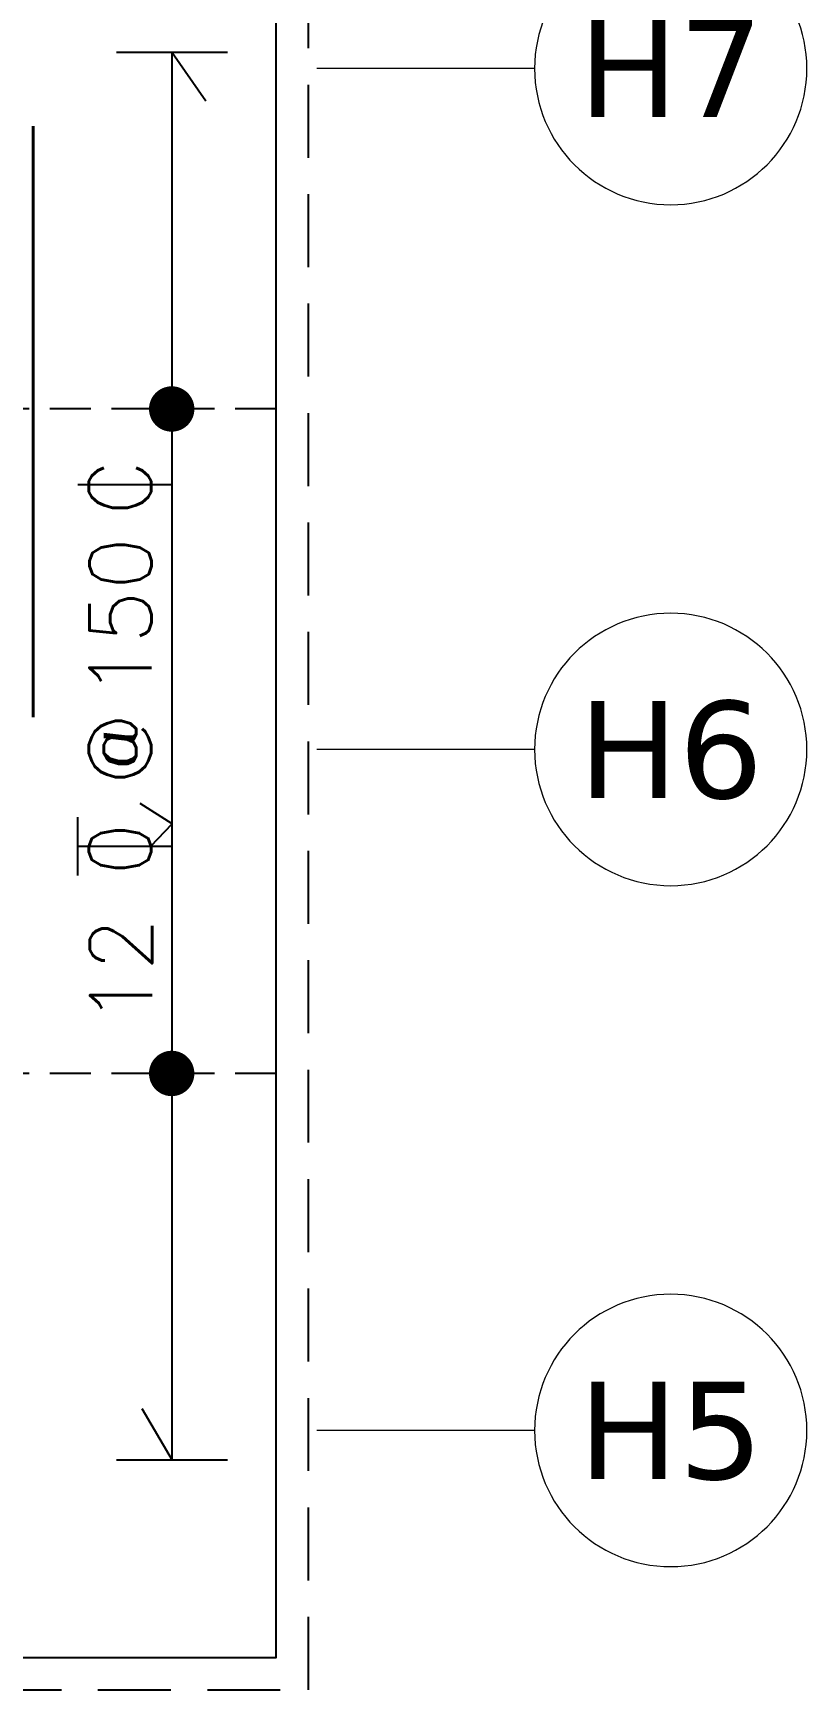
# Model space of a CAD drawing. Extents: x 1878645 to 3043969, y -1160829 to -603973.
# Drawn here: x 2396055 to 2398442, y -651722 to -646613 of the extents above; entities that cross this region are included whole.
import ezdxf
from ezdxf.enums import TextEntityAlignment as Align

# ---------------------------------------------------------------- set-up
doc = ezdxf.new("R2010")
doc.units = 0
doc.header["$LTSCALE"] = 100
for name, pattern in [('Grids', [7, 4, -1, 1, -1]), ('Hidden', [9.525, 6.35, -3.175]), ('SCHidden', [0.375, 0.25, -0.125])]:
    doc.linetypes.add(name, pattern=pattern)
for name, color, linetype, lineweight in [('A-GRID', 8, 'Grids', 0), ('A-GRID-TAG', 3, 'Continuous', 0), ('ECO-COL', 6, 'Continuous', 35)]:
    doc.layers.add(name, color=color, linetype=linetype, lineweight=lineweight)
for name, color, linetype in [('B-TXT', 7, 'Continuous'), ('BAR', 1, 'Continuous'), ('Footing', 5, 'Continuous'), ('PCC', 2, 'Continuous'), ('REINF', 5, 'Continuous'), ('S-DL', 9, 'Continuous')]:
    doc.layers.add(name, color=color, linetype=linetype)
doc.styles.add('ROMANS', font='simplex.shx', dxfattribs={"width": 0.75})
doc.styles.get("Standard").update_dxf_attribs({"font": 'verdana.ttf'})

# ---------------------------------------------------------------- blocks, each defined once
blk = doc.blocks.new('*U14')
at = {"layer": 'A-GRID-TAG', "color": 8, "linetype": 'Grids', "lineweight": 15}
for p, q in [((0, 8), (0, 4)), ((0, 4), (0, 0))]:
    blk.add_line(p, q, dxfattribs=at)
at = {"layer": 'A-GRID-TAG', "linetype": 'Continuous'}
blk.add_circle((0, 13), 5, dxfattribs=at)
at = {"layer": 'A-GRID-TAG', "color": 7}
blk.add_attdef('GN', text='', height=4, dxfattribs=at).set_placement((0, 13), align=Align.MIDDLE_CENTER)
blk = doc.blocks.new('TCC')
at = {"layer": 'B-TXT', "linetype": 'Continuous'}
for p, q in [((414, 176.8), (648.2, 176.8)), ((531.1, 176.8), (531.1, -201.6)), ((1983.9, 176.8), (1983.9, -201.6)), ((531.1, -115.8), (620.9, -201.6)), ((620.9, -201.6), (702.9, -72.9))]:
    blk.add_line(p, q, dxfattribs=at)
at = {"layer": 'B-TXT', "linetype": 'Continuous', "style": 'ROMANS'}
for s, p in [('0', (412.5, -117.3)), ('@', (777.2, -117.3)), ('C', (1857.9, -117.3))]:
    blk.add_text(s, height=250, dxfattribs=at).set_placement(p)
blk.add_attdef('T', text='', height=250, dxfattribs=at).set_placement((243.9, -121.4), align=Align.RIGHT)
blk.add_attdef('CC', (1130.4, -119.4), '', height=250, dxfattribs=at)

msp = doc.modelspace()

# ---------------------------------------------------------------- linework, layer by layer
at = {"layer": 'A-GRID'}
for p, q in [((2397530.4581, -646721.79206), (2396930.4581, -646721.79206)), ((2397530.4581, -648821.79206), (2396930.4581, -648821.79206)), ((2397530.4581, -650921.79206), (2396930.4581, -650921.79206))]:
    msp.add_line(p, q, dxfattribs=at)
at = {"layer": 'BAR'}
for p, q in [((2396655.46342, -646672.79867), (2396313.07518, -646672.79867)), ((2396655.46342, -651013.29422), (2396313.07518, -651013.29422))]:
    msp.add_line(p, q, dxfattribs=at)
at = {"layer": 'BAR', "color": 4, "const_width": 70}
for points in [[(2396447.92485, -647771.79206, -1), (2396517.92485, -647771.79206, -1)], [(2396447.92485, -649820.84999, -1), (2396517.92485, -649820.84999, -1)]]:
    msp.add_lwpolyline(points, format="xyb", close=True, dxfattribs=at)
at = {"layer": 'ECO-COL', "color": 4}
for points in [[(2396055.4581, -648721.79206), (2396055.4581, -646899.8238)], [(2396055.4581, -646899.83642), (2396055.4581, -648721.79206)]]:
    msp.add_lwpolyline(points, dxfattribs=at)
at = {"layer": 'Footing'}
msp.add_lwpolyline([(2392305.4581, -651621.79206), (2396805.4581, -651621.79206), (2396805.4581, -646021.79206), (2392305.4581, -646021.79206)], close=True, dxfattribs=at)
at = {"layer": 'PCC', "linetype": 'SCHidden', "ltscale": 9}
msp.add_lwpolyline([(2392205.4581, -651721.79206), (2396905.4581, -651721.79206), (2396905.4581, -645921.79206), (2392205.4581, -645921.79206)], close=True, dxfattribs=at)
at = {"layer": 'REINF', "color": 1, "linetype": 'Hidden', "ltscale": 0.2}
for p, q in [((2396805.4581, -647771.79206), (2395255.3762, -647771.79206)), ((2396805.4581, -649820.84999), (2395255.3762, -649820.84999))]:
    msp.add_line(p, q, dxfattribs=at)
at = {"layer": 'S-DL', "ltscale": 2}
msp.add_lwpolyline([(2396390.40148, -650854.05715), (2396484.2693, -651013.29422), (2396484.2693, -646672.79867), (2396588.16964, -646821.00004)], dxfattribs=at)

# ---------------------------------------------------------------- block references
at = {"layer": 'A-GRID'}
ref = msp.add_blockref('*U14', (2396930.4581, -646721.79206), dxfattribs=dict(at, xscale=-84, yscale=84, zscale=84, rotation=270))
ref.add_attrib('GN', 'H7', dxfattribs={"layer": 'A-GRID-TAG', "color": 7, "height": 300}).set_placement((2398022.4581, -646721.79206), align=Align.MIDDLE_CENTER)
ref = msp.add_blockref('*U14', (2396930.4581, -648821.79206), dxfattribs=dict(at, xscale=-84, yscale=84, zscale=84, rotation=270))
ref.add_attrib('GN', 'H6', dxfattribs={"layer": 'A-GRID-TAG', "color": 7, "height": 300}).set_placement((2398022.4581, -648821.79206), align=Align.MIDDLE_CENTER)
ref = msp.add_blockref('*U14', (2396930.4581, -650921.79206), dxfattribs=dict(at, xscale=-84, yscale=84, zscale=84, rotation=270))
ref.add_attrib('GN', 'H5', dxfattribs={"layer": 'A-GRID-TAG', "color": 7, "height": 300}).set_placement((2398022.4581, -650921.79206), align=Align.MIDDLE_CENTER)
at = {"layer": 'B-TXT', "xscale": 0.7679999999701977, "yscale": 0.7679999999701977, "zscale": 0.7679999999701977, "rotation": 89.9999999999979}
msp.add_blockref('TCC', (2396329.44328, -649528.29062), dxfattribs=at).add_auto_attribs({'T': '12', 'CC': '150'})

doc.saveas('drawing.dxf')
